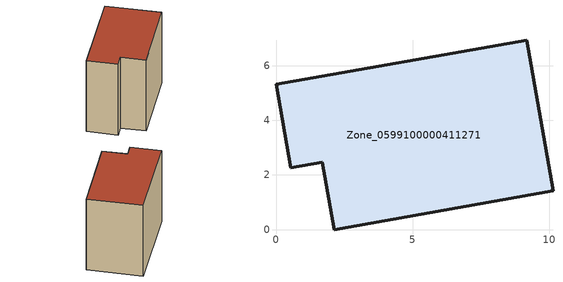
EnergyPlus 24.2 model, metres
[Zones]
Zone_0599100000411271
 floor ground (C_G): 1.7,2.46 0.53,2.26 0,5.32 9.17,6.92 10.13,1.42 2.13,0 z0
 wall outside (C_F): 9.17,6.92 0,5.32 0.53,2.26 1.7,2.46 2.13,0 10.13,1.42 9.17,6.92 z0:8.26
 roof outside (C_R): 2.13,0 10.13,1.42 9.17,6.92 0,5.32 0.53,2.26 1.7,2.46 z8.26
[BUILDING]
Pand.0599100000411271: North Axis=0; Terrain=City; Loads Convergence Tolerance Value=0.04; Temperature Convergence Tolerance Value=0.4; Solar Distribution=FullExterior; Maximum Number of Warmup Days=25; Minimum Number of Warmup Days=1
[Site:Location]
Rotterdam.The.Hague.AP_ZH_NLD Design_Conditions: Latitude=51.96; Longitude=4.45; Time Zone=1; Elevation=-4.5
[SITE:GROUNDTEMPERATURE:BUILDINGSURFACE]
18, 18, 18, 18, 18, 18, 18, 18, 18, 18, 18, 18
[MATERIAL] Thermal Absorptance=0.9; Solar Absorptance=0.7; Visible Absorptance=0.7
Name | Roughness | Thickness | Conductivity | Density | Specific Heat
G.TC.1992-2005 | MediumSmooth | 0.15 | 0.06 | 540 | 1210
F.TC.1992-2005 | Rough | 0.3 | 0.12 | 1920 | 840
R.TC.1992-2005 | MediumRough | 0.2 | 0.08 | 1500 | 1000
[CONSTRUCTION]
C_G: G.TC.1992-2005
C_F: F.TC.1992-2005
C_R: R.TC.1992-2005
[ZONE]
Zone_0599100000411271: Type=1; Multiplier=1; Ceiling Height=Autocalculate; Volume=Autocalculate; Floor Area=autocalculate; Part of Total Floor Area=Yes
[ZONEINFILTRATION:DESIGNFLOWRATE]
Infil_Zone_0599100000411271: Zone or ZoneList or Space or SpaceList=Zone_0599100000411271; Schedule=AlwaysOn; Design Flow Rate Calculation Method=Flow/Area; Flow Rate per Floor Area=0.0015; Constant Term Coefficient=1; Temperature Term Coefficient=0; Velocity Term Coefficient=0; Velocity Squared Term Coefficient=0
[HVACTEMPLATE:ZONE:IDEALLOADSAIRSYSTEM]
Zone_0599100000411271: Maximum Heating Supply Air Temperature=50; Minimum Cooling Supply Air Temperature=13; Maximum Heating Supply Air Humidity Ratio=0.0156; Minimum Cooling Supply Air Humidity Ratio=0.0077; Heating Limit=NoLimit; Cooling Limit=NoLimit; Dehumidification Control Type=ConstantSensibleHeatRatio; Cooling Sensible Heat Ratio=0.7; Dehumidification Setpoint=60; Humidification Control Type=None; Humidification Setpoint=30; Outdoor Air Method=None; Outdoor Air Flow Rate per Person=0.00944; Outdoor Air Flow Rate per Zone Floor Area=0; Outdoor Air Flow Rate per Zone=0; Demand Controlled Ventilation Type=None; Outdoor Air Economizer Type=NoEconomizer; Heat Recovery Type=None; Sensible Heat Recovery Effectiveness=0.7; Latent Heat Recovery Effectiveness=0.65
[ZONECONTROL:THERMOSTAT]
ThermostatControl_Zone_0599100000411271: Zone or ZoneList=Zone_0599100000411271; Control Type Schedule=DualSetpointControlType; Control 1=Thermostat_Zone_0599100000411271; Temperature Difference Between Cutout And Setpoint=0
[THERMOSTATSETPOINT:DUALSETPOINT]
Thermostat_Zone_0599100000411271: Heating Setpoint Temperature Schedule=HeatingSetpoint_Zone_0599100000411271; Cooling Setpoint Temperature Schedule=CoolingSetpoint_Zone_0599100000411271
[SCHEDULE:COMPACT]
HeatingSetpoint_Zone_0599100000411271: Through: 12/31, For: AllDays, Until: 24:00, 21
CoolingSetpoint_Zone_0599100000411271: Through: 12/31, For: AllDays, Until: 24:00, 24
DualSetpointControlType: Through: 12/31, For: AllDays, Until: 24:00, 4
AlwaysOn: Through: 12/31, For: AllDays, Until: 24:00, 1
